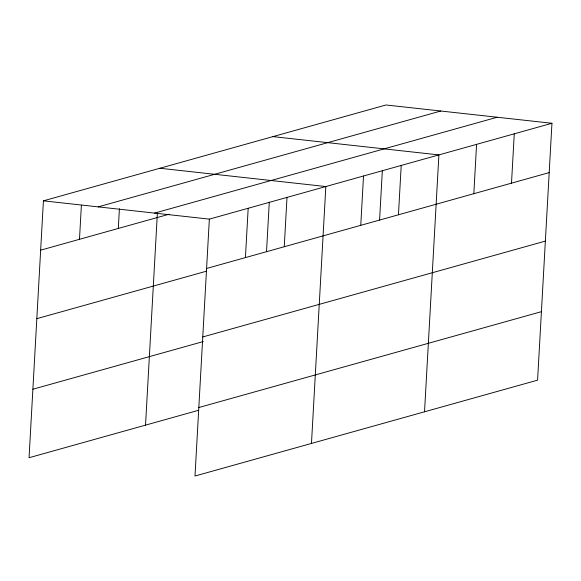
<?xml version="1.0" encoding="UTF-8"?>
<svg xmlns="http://www.w3.org/2000/svg" width="581" height="581" viewBox="0 0 581 581"><rect width="100%" height="100%" fill="white"/><g stroke="black" fill="none" stroke-linecap="round" stroke-linejoin="round"><path stroke-width="0.87" d="M551.95 123.274L209.349 219.131L194.991 476.021L537.585 380.163L551.95 123.274L386.009 104.979L43.415 200.837L29.05 457.726L198.637 410.273M79.481 239.307L81.391 205.224M118.313 228.442L119.41 208.71M145.533 425.132L157.386 213.096M245.422 257.601L248.181 208.274M266.519 251.733L269.286 202.166M284.247 246.736L287.007 197.409M311.474 443.426L325.832 186.545L159.898 168.25M360.765 225.334L363.517 175.999M379.575 220.105L382.349 170.538M398.45 214.788L401.21 165.454M424.529 411.791L438.895 154.909L272.954 136.615M473.82 193.698L476.58 144.364M511.505 183.153L514.265 133.819M98.174 206.88L440.768 111.022M154.59 213.096L497.191 117.239M40.655 250.171L169.129 214.222M206.589 268.466L549.19 172.608M36.828 318.664L206.415 271.211M202.762 336.958L545.363 241.1M32.877 389.234L203.321 341.541M198.818 407.528L541.419 311.67M43.415 200.837L209.349 219.131"/></g></svg>
